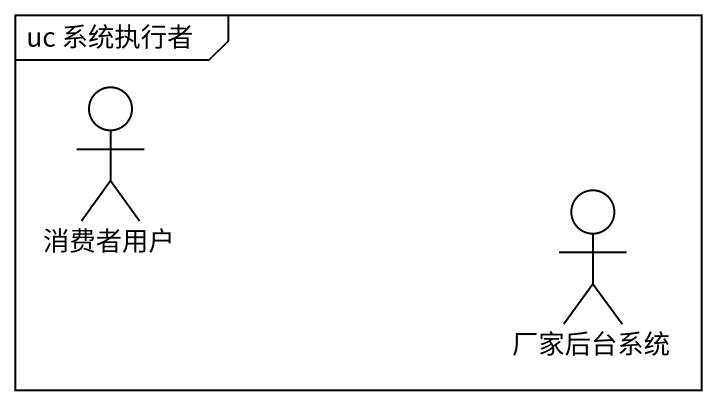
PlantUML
@startuml
mainframe uc 系统执行者
actor 消费者用户
actor 厂家后台系统
@enduml
